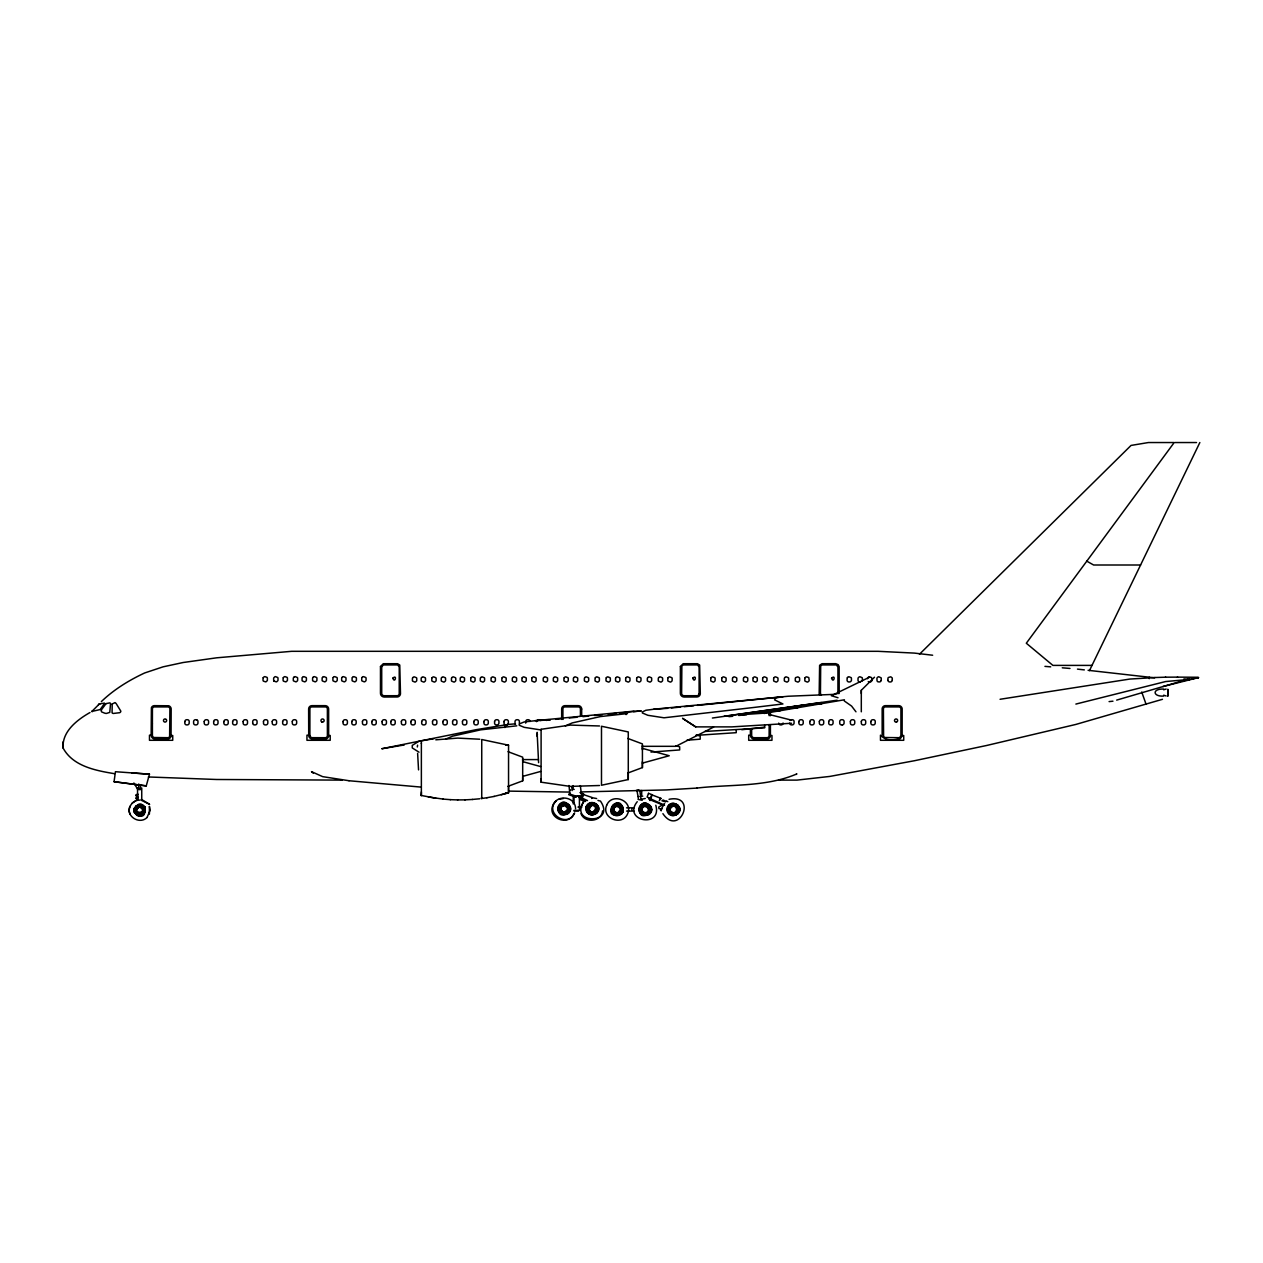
<?xml version="1.0" encoding="UTF-8"?>
<svg xmlns="http://www.w3.org/2000/svg" width="1263" height="1263" viewBox="0 0 1263 1263"><rect width="100%" height="100%" fill="white"/><g stroke="black" fill="none" stroke-linecap="round" stroke-linejoin="round"><path stroke-width="1.5" d="M114.459 773.682C95.799 770.588 73.049 766.341 63.15 748.138C61.698 731.719 77.185 719.752 90.005 712.521M167.726 738.95L154.923 738.95A3.552 3.347 23.7 0 1 152.255 737.845L151.939 737.466A3.71 3.631 57.4 0 1 151.15 735.177L151.402 707.675A3.094 2.873 -35.3 0 1 154.433 705.654L168.642 705.764A3.757 3.505 -29.9 0 1 170.458 706.996L170.71 707.359A3.442 3.379 -57.7 0 1 171.168 709.048L171.058 736.392M252.695 723.115L252.695 721.647A1.958 1.942 23.6 0 1 252.963 720.684L253.089 720.478A1.942 1.926 23.8 0 1 254.637 719.721L255.505 719.736A1.768 1.768 23.6 0 1 257.052 721.489L257.052 722.989A1.926 1.91 23.6 0 1 255.158 724.899L254.479 724.899A1.768 1.752 23.6 0 1 252.695 723.115M312.387 739.013A3.884 3.663 -0.1 0 1 308.709 735.192L308.63 708.938A3.284 3.268 0.3 0 1 311.914 705.654L325.254 705.654A3.41 3.394 0.3 0 1 328.648 709.048L328.648 735.508A3.552 3.347 -0.1 0 1 325.207 739.013M481.74 798.5L481.74 739.518L508.547 745.202L508.547 792.817L494.054 796.416M519.377 722.989L519.377 721.489A1.784 1.768 -0.3 0 0 517.593 719.721L516.946 719.721A1.942 1.926 -0.3 0 0 515.02 721.647L515.02 723.115A1.784 1.768 -0.3 0 0 515.541 724.378M522.677 760.626L522.677 758.747M525.692 723.115L525.692 721.647A1.942 1.926 -0.3 0 1 527.618 719.721L528.266 719.721A1.784 1.768 -0.3 0 1 530.05 721.489M561.672 719.421L561.672 708.938A3.284 3.268 0.3 0 1 564.94 705.654L578.28 705.654A3.41 3.394 0.3 0 1 581.675 709.048M562.903 719.421L562.919 708.669A2.037 2.021 0.3 0 1 564.672 706.917L578.565 706.917A2.163 2.147 0.3 0 1 580.412 708.78L580.443 715.711M642.409 749.827L642.409 745.486M650.982 752.085L679.683 749.938L679.683 746.812L675.863 745.849M686.867 740.244L700.207 739.155L700.207 736.029L696.402 735.066M695.881 735.382L736.234 732.682L736.234 730.251M750.396 728.688L750.396 735.177L748.706 735.177L748.706 740.292L771.961 740.292L771.961 735.508L770.414 735.508A3.552 3.347 -0.1 0 1 766.973 739.013M751.643 728.688L751.659 735.508A2.605 2.447 -0.1 0 0 753.822 737.703L767.257 737.687A2.273 2.147 -0.1 0 0 769.12 735.792L769.167 724.978M764.636 725.42L764.636 727.851L704.849 731.466M770.414 735.508L770.414 724.978M861.303 711.811L861.303 690.261L874.501 677.205M861.303 693.498L861.303 690.261M882.158 735.177L882.158 708.938A3.331 3.284 43 0 1 882.411 707.675L882.6 707.296A3.347 3.3 42.6 0 1 885.442 705.654L898.767 705.654A3.363 3.331 43 0 1 901.908 707.754A3.426 3.363 -46.6 0 1 902.177 709.048L902.145 735.95L900.44 738.476A2.81 2.273 -15.3 0 1 898.719 738.95C889.263 740.86 884.921 739.708 880.469 735.177L880.469 740.292L903.724 740.292L903.724 735.508L902.161 735.508M63.15 748.17L63.15 741.807M421.132 795.453L421.116 794.553L421.132 795.453L421.132 794.553L421.132 795.453L435.798 798.184M421.353 743.449L421.368 742.549L421.368 795.453L421.368 791.917M487.06 797.742L481.503 798.5L481.756 797.49M508.026 786.312L522.677 780.85L522.693 769.009L522.677 757.169L508.026 751.69M599.515 785.507L570.166 786.391L541.101 782.192L541.101 729.288L570.166 725.088L599.515 725.972M628.279 779.555L628.279 731.94L601.488 726.257L601.488 785.239L628.279 779.555L628.279 772.577M627.758 773.051L642.409 767.588L642.425 755.748L642.409 743.907L627.758 738.429M1163.649 696.071C1152.882 696.876 1151.73 688.635 1163.649 689.045M699.102 693.813L699.118 667.117L697.776 665.08A1.61 1.074 0 0 0 696.923 664.922L683.362 664.938L681.862 665.933L681.625 693.529A2.605 2.447 0.1 0 0 683.788 695.724L697.208 695.708A2.273 2.147 0.1 0 0 699.071 693.813M837.922 693.813L837.937 667.117L836.611 665.08A1.595 1.042 -0.1 0 0 835.743 664.922L822.181 664.938L820.682 665.933L820.445 693.529M881.258 680.283L881.274 678.547A2.526 2.052 7.7 0 0 881.148 677.868L878.843 676.763A1.689 1.374 7.7 0 0 878.117 676.921L877.169 677.742A2.779 2.273 0.3 0 0 876.917 678.705L877.059 680.852A1.831 1.705 2.1 0 0 878.006 681.815L879.38 681.941A2.037 1.895 14.8 0 0 881.227 680.283M892.262 680.173L892.262 680.173A2.037 1.895 14.8 0 1 890.368 681.973L889.689 681.941A1.768 1.642 14.8 0 1 887.952 680.394M149.476 774.172L146.255 785.902L114.065 781.702L115.438 771.709L149.476 774.172L131.983 772.956M594.794 805.557L594.968 804.515L591.352 803.047M136.309 811.556L135.299 811.983C138.014 818.566 148.213 812.062 143.019 806.978C137.935 801.958 131.068 811.714 137.841 814.477L138.251 813.451L136.357 811.556L135.252 811.983L134.92 810.215L136.072 810.215C144.898 796.906 144.819 823.634 136.025 810.215M595.773 805.936L596.041 804.484M598.141 811.051C601.693 802.163 585.985 799.163 585.89 808.699C585.89 818.298 601.946 815.282 598.252 806.347M623.022 811.809L623.022 807.152M679.257 811.809C682.809 802.921 667.101 799.921 667.006 809.457C667.006 819.04 683.062 816.04 679.352 807.104M134.273 808.099L134.178 812.441C151.97 827.518 144.361 789.691 133.72 810.215C141.188 828.702 154.086 798.153 135.567 806.252M871.849 680.536L871.912 678.547M560.03 809.457L561.025 807.152M670.053 809.457L671.048 807.152L673.4 806.204M149.397 814.098L149.397 806.331L150.171 810.215L147.076 817.429M580.427 808.052L583.443 801.689M136.072 810.215L137.099 807.767L136.309 806.978L135.252 808.462L136.357 808.873L135.299 808.462M566.976 806.047C562.793 801.91 557.094 809.899 562.682 812.204C568.903 814.524 569.866 803.994 563.377 804.499L563.377 805.699C554.883 806.504 563.061 818.25 567.024 810.909L568.129 811.351L568.539 809.457M587.895 808.004C602.451 795.595 592.994 824.865 588.684 807.246L587.548 806.804C590.153 827.833 607.661 796.416 587.895 805.952L588.747 806.804L589.995 805.999L589.537 804.894M613.281 809.457C622.864 795.059 622.706 823.95 613.281 809.457L612.018 809.457C624.648 790.496 624.49 828.512 612.018 809.457M641.383 809.457C650.966 795.059 650.824 823.95 641.383 809.457L640.136 809.457C640.215 817.145 653.003 814.746 650.035 807.546C647.698 801.705 637.957 805.447 640.53 811.351L641.683 810.909M669.501 809.457C679.084 795.059 678.941 823.95 669.501 809.457L668.253 809.457C668.316 817.145 681.12 814.746 678.152 807.546C675.816 801.705 666.075 805.447 668.648 811.351L669.8 810.909M564.877 805.999L566.187 806.804L567.829 805.194C562.335 799.747 554.82 810.341 562.224 813.309C570.15 816.324 571.807 802.81 563.377 803.347M588.747 812.156L595.141 813.009L596.641 809.457M129.978 806.331C125.463 816.356 139.735 825.039 147.124 817.429M602.593 810.846C601.693 821.755 584.911 823.697 580.98 813.656M582.717 795.106L582.29 796.7M537.122 732.319L538.591 762.663M114.065 781.702L146.271 785.87M650.998 796.858L651.597 794.743L660.849 798.311L659.254 800.631M582.938 794.427L592.3 797.569L591.652 798.5M582.432 796.006L581.485 798.532L578.991 797.585M141.077 807.025L141.488 806.015M562.682 812.204L562.224 813.309L560.583 812.204L561.435 811.399L559.777 813.009L561.435 814.051L561.877 812.946M589.537 814.051L589.995 812.946M590.342 813.309L590.8 812.204M615.681 812.946L615.223 814.051L613.581 812.946L614.418 812.156L613.581 813.009M643.783 812.946L643.341 814.051L641.683 812.946L642.535 812.156L641.683 813.009M671.9 812.946L671.458 814.051L669.8 812.946L670.653 812.156L669.8 813.009M417.579 745.138L417.327 746.986M137.841 814.477L138.298 813.451M565.682 805.241L566.187 804.152M593.799 805.241L594.289 804.152M618.681 805.999L619.17 804.894M646.782 805.999L647.288 804.894M674.9 805.999L675.405 804.894M1089.448 670.653L1199.85 442.539M106.029 703.633L101.798 709.332A1.61 0.837 -48.2 0 0 101.387 710.501M567.024 813.009L566.187 812.156L566.976 810.909L568.129 811.351L567.024 813.009L565.382 814.051L564.877 812.946M566.976 811.399L567.782 810.151L568.934 810.593L567.829 812.251L566.976 811.399L567.829 812.204M594.289 812.156L595.094 810.909L596.247 811.351L595.141 812.946L594.289 812.156L595.141 810.909L596.247 811.351M595.094 811.399L595.899 810.151L597.052 810.593L595.947 812.204L595.094 811.399L595.947 812.251M648.093 812.156L648.898 810.909L650.035 811.351L648.945 812.946L648.093 812.156L648.945 813.009M660.202 799.258L660.849 798.311L659.981 799.558M573.891 813.656C568.713 826.665 547.163 818.392 552.878 805.241C557.188 794.143 575.454 796.353 575.581 808.699M574.681 812.898C568.161 828.56 543.8 813.214 556.13 800.947M619.975 812.156L620.828 810.909L621.933 811.351L620.828 812.946L619.975 812.156L620.828 813.009M676.21 812.156L677.047 810.909L678.152 811.351L677.047 812.946L676.21 812.156L677.047 813.009M568.129 811.351L567.024 812.946L566.187 812.156M139.688 800.095C132.662 799.921 127.089 807.546 129.978 814.098M584.232 800.947C567.766 824.786 616.849 824.739 600.351 800.947M637.231 801.689C621.885 821.076 662.459 828.749 655.797 805.241M621.633 813.798L623.133 811.856C621.191 787.054 597.573 821.85 621.728 813.846C608.545 822.75 608.561 796.195 621.633 805.147M588.384 808.194L590.247 806.457M594.636 810.704L591.494 812.709M563.377 804.499L559.777 805.952L558.625 807.546L559.777 808.004M586.742 807.546L588.684 805.194L589.537 806.047M106.045 703.617L109.786 702.875A3.252 1.847 -41.8 0 1 110.149 703.096L110.26 703.191A3.426 1.942 -41.2 0 1 110.528 703.68L109.77 712.395L106.455 713.421A8.525 6.268 -45.2 0 1 104.245 712.979L101.908 712.032A2.052 1.374 -52.5 0 1 101.498 711.685A2.494 1.295 -48.2 0 1 101.34 711.258L101.34 710.532M138.693 788.159L137.699 789.312L133.878 782.997M98.451 704.659L99.445 703.87L91.852 711.448L99.888 709.617A2.084 1.074 -48.2 0 0 100.677 708.827L104.608 703.396A3.457 1.231 -39.3 0 0 104.419 703.112L99.445 703.87L100.33 703.696M92.31 710.816L92.183 711.701M101.356 701.596C113.875 689.535 128.984 680.283 144.677 672.958L163.101 666.832L183.088 662.522L216.62 657.818L291.674 651.313L878.101 651.313L914.412 653.097L932.647 655.229M588.684 812.251L589.537 811.399M595.094 806.047L595.947 805.194M619.975 806.804L620.828 805.952M648.093 806.804L648.945 805.952M676.21 806.804L677.047 805.952M919.448 654.266L1131.048 445.429L1148.414 442.539L1174.195 442.539L1026.314 643.23L1052.9 665.396L1092.006 665.396M560.63 812.156L559.777 812.946L561.435 814.051M796.29 774.44L796.874 773.903C765.741 787.323 730.061 784.165 696.876 788.08M664.622 803.678L658.733 807.073L658.954 808.667L662.128 808.92M138.488 807.452C130.973 815.709 149.823 812.141 139.688 807.215M589.947 811.004C593.484 814.603 598.488 807.61 593.594 805.699M132.236 803.063L135.662 800.837M596.752 813.056C583.664 822.024 583.695 795.39 596.752 804.405M677.852 813.798C664.764 822.781 664.812 796.132 677.852 805.147M1197.608 678.057L1198.65 677.568L1162.907 686.535M142.151 808.32L145.087 806.647M541.101 778.655L541.101 782.192M515.43 723.825L508.105 724.441L504.868 726.257L504.868 727.567M713.595 727.109L675.847 746.322L642.409 746.322M869.465 677.205L831.354 695.708L838.032 697.76M445.602 739.139L452.549 736.171L480.65 729.84L516.788 725.83M565.335 725.878L572.281 722.91L600.383 716.579L627.048 713.611M567.829 807.246L568.934 806.804L567.782 807.246L568.082 808.699L569.329 808.699M595.947 807.246L597.052 806.804L595.899 807.246L596.199 808.699L597.446 808.699M620.828 808.004L621.933 807.546L620.78 808.004L621.08 809.457L622.327 809.457M648.945 808.004L650.035 807.546L648.898 808.004L649.198 809.457L650.445 809.457M677.047 808.004L678.152 807.546L677 808.004L677.3 809.457L678.547 809.457M143.019 808.873L144.077 808.462M560.583 810.151L559.43 810.593L559.035 808.699L560.283 808.699M558.625 811.351L559.777 810.909M588.684 810.151L587.548 810.593L587.137 808.699L588.384 808.699M613.581 810.909L612.429 811.351L612.081 809.457M137.541 799.274L136.167 798.011L137.541 797.711L137.541 796.069L136.167 795.769L137.541 794.238L137.541 788.001M1162.465 699.307L1075.76 724.457L986.766 745.454L914.412 760.736L829.886 776.413L797.016 780.108L778.529 780.108M1163.649 689.787L1166.159 689.045M1116.666 700.112L1181.6 681.12L1198.413 677.568M501.222 794.774L508.31 792.817M522.708 776.366L540.548 771.456M642.441 763.105L669.216 755.748L642.441 748.375M1075.871 704.075L1165.638 681.546L1189.951 679.368L1187.552 679.21M569.076 793.764L570.323 793.464M136.167 794.727L138.172 794.238L136.404 794.727L136.404 795.769L138.172 796.069L136.167 795.769M633.489 711.685L641.272 710.911L628.485 711.937L626.069 714.605M1196.74 678.263L1197.845 678.057M564.182 805.447C560.677 805.336 559.62 810.53 562.935 811.746L561.83 811.004M562.13 806.457L563.377 806.204M592.3 805.447L589.19 807.452L589.19 809.946M561.072 804.105L563.377 803.647L567.624 805.352M137.462 812.346L140.84 812.993M540.706 729.919L524.192 727.33L519.219 725.246L519.204 723.983L524.145 721.962L535.212 720.699L633.947 711.148M836.122 694.287L788.175 696.245L653.729 709.238L645.882 710.264L642.362 711.953L642.362 712.979L647.887 715.3L664.022 717.794L752.716 707.596L782.934 703.965L774.566 699.844L775.908 697.792L782.934 696.813L697.508 705.37M486.823 797.742L494.291 796.416M559.035 799.29L563.377 798.5M640.941 799.29L645.282 798.5M669.043 799.29C698.139 793.543 679.194 837.701 662.901 813.656M763.957 713.469L844.426 699.781M508.105 724.441L476.183 729.682L381.789 748.754L404.271 744.965M1000.075 699.276L1129.911 679.052L1155.045 677.536M563.377 812.709L567.324 809.946L567.324 807.452L565.477 805.699M592.3 811.951L593.594 811.746M617.181 812.709C626.685 810.436 612.823 801.184 614.071 810.704M645.282 812.709C654.802 810.436 640.941 801.184 642.188 810.704M673.4 812.709C676.889 812.946 678.073 807.594 674.695 806.457M136.167 798.011L138.172 797.711L136.404 798.011L138.172 799.274L136.23 798.974M636.268 790.37L638.336 790.07M724.078 716.295L837.069 700.207M712.395 718.031L821.487 702.575M435.798 739.818L457.774 738.097L479.782 739.234M434.062 738.697L419.016 741.223L412.259 745.375L412.259 747.933L419.016 752.18M738.697 715.458L746.544 714.763M1109.088 701.596L1112.956 701.186M693.624 705.764L684.23 706.696M555.594 719.342L563.377 718.568M569.218 718L577.017 717.242M582.859 716.658L588.7 716.089M594.541 715.505L602.325 714.747M608.166 714.179L615.965 713.406M619.849 713.027L627.648 712.253M667.701 708.322L653.729 709.238M671.363 707.959L680.552 707.059M730.488 716.263L732.429 716.089M472.236 799.463L479.782 798.769M728.893 716.642L732.714 716.295M791.569 723.273L731.782 726.888L695.724 726.888L682.636 718.394L695.724 726.888M741.776 729.73L764.636 727.156M757.247 712.332L780.124 710.722L778.087 710.816M796.29 707.785L797.79 707.722L776.871 709.285M696.923 788.08L666.359 789.928L581.248 791.917M535.212 720.699L549.752 719.91M464.895 799.858L472.473 799.463M766.767 712.995L742.502 714.621L803.394 705.18L822.071 703.586L818.077 702.781M1154.824 677.536L1165.67 677.189M569.487 792.075L508.815 791.112M457.538 799.921L465.131 799.858M1165.449 677.189L1177.621 677.126M1177.4 677.126L1197.924 677.268M1175.016 442.539L1196.535 442.539M1140.584 565.003L1093.616 565.003L1086.78 561.167M860.482 681.941L859.803 681.941A1.737 1.626 3 0 1 858.398 681.246L858.256 681.057A2.542 2.084 0.3 0 1 858.019 680.173L858.019 678.705A2.779 2.273 0.3 0 1 858.272 677.742L859.219 676.921A1.642 1.342 0.3 0 1 859.945 676.763L862.14 677.663A2.542 2.084 0.3 0 1 862.376 678.547L862.376 680.047A2.731 2.242 0.3 0 1 862.124 680.994M842.168 724.899L841.49 724.899A1.8 1.784 -24.2 0 1 839.721 723.115L839.721 721.647A1.926 1.91 -24.2 0 1 841.647 719.705L842.295 719.721A1.8 1.784 -24.2 0 1 844.079 721.489L844.079 722.989A1.91 1.895 -24.2 0 1 842.153 724.899M151.15 735.177L149.476 735.177L149.476 740.292L172.731 740.292L172.731 735.508L171.168 735.508M308.63 735.177L306.956 735.177L306.956 740.292L330.211 740.292L330.211 735.508L328.648 735.508M312.387 738.95L325.207 738.95M754.153 738.95L766.957 738.95M505.689 745.202L508.547 745.202M522.677 759.584L538.417 759.584M342.178 780.108L216.62 779.492L148.355 776.966M574.207 789.391L573.134 789.391L573.134 785.618M569.534 790.006L570.608 790.006M505.453 792.817L508.547 792.817L508.531 785.839M569.534 793.985L576.749 796.385L581.596 795.674L580.317 785.618M568.729 794.727L575.944 797.142M574.854 796.148L574.034 796.148L574.034 803.236M576.749 796.148L578.643 796.148M642.756 796.164L641.683 796.164L641.683 790.449M638.068 796.59L639.141 796.59M575.944 796.906L573.244 796.906L573.244 803.994M638.068 799.432L642.22 800.284M577.949 807.073L581.896 807.073M585.827 807.073L589.758 807.073M626.543 807.831L634.042 807.831M143.24 810.215L144.44 810.215L143.019 813.451L139.64 814.84L139.688 813.735M574.034 810.325L579.417 810.325L579.417 796.148M574.018 811.083L578.612 811.083M619.044 811.083L622.801 811.083M626.543 811.083L634.042 811.083M450.196 799.653L457.774 799.921M420.247 787.023L348.983 780.739M1183.92 678.926L1187.757 679.21M442.871 799.084L450.433 799.653M1044.943 666.375L1050.721 666.848M1062.278 667.811L1069.982 668.443M349.03 780.739L322.681 776.65L311.519 771.646L313.256 773.209M1088.09 670.306L1154.382 677.789M1077.465 669.122L1084.333 669.895M443.108 799.084L428.315 796.985M592.3 797.742L596.641 798.548M196.633 719.784L195.528 719.721A1.926 1.91 -46.7 0 0 194.786 719.863L194.565 719.973A1.973 1.942 44.3 0 0 193.602 721.647L193.602 723.115A1.768 1.752 44.3 0 0 195.37 724.899L196.049 724.899A1.942 1.91 44.3 0 0 197.959 722.989L197.959 721.489A1.752 1.737 44.3 0 0 196.649 719.784M138.488 812.993L139.64 813.23M768.725 714.384L791.569 720.147M522.708 761.636L540.548 766.546M1163.649 695.203L1166.159 695.96M661.923 800.758L665.475 801.879M593.121 805.131L596.294 806.236M579.97 792.58L583.711 794.001L582.29 797.774L578.549 796.353M666.469 801.105L667.795 801.626M597.936 800.363L599.262 800.868M668.648 807.546L669.8 808.004M640.53 807.546L641.683 808.004M612.429 807.546L613.581 808.004M559.43 806.804L560.583 807.246M567.782 810.151L568.934 810.593M677.047 810.909L678.152 811.351M648.945 810.909L650.035 811.351M620.828 810.909L621.933 811.351M585.921 800.821L580.491 798.595L580.664 797.427L587.5 800.568M585.116 801.563L579.685 799.337L579.859 798.184L584.99 800.537M595.947 810.151L597.052 810.593M662.854 799.953L666.296 801.405M664.575 805.226L649.198 798.184L649.024 799.337L663.501 805.273L660.549 810.293L661.275 810.814M565.824 803.742L567.94 805.099M589.142 811.746L590.247 812.504M844.284 700.949L851.578 706.064L855.967 711.811M669.8 805.952L670.653 806.804M641.683 805.952L642.535 806.804M613.581 805.952L614.418 806.804M560.583 805.194L561.435 806.047M559.777 805.952L560.63 806.804M274.008 681.12L276.108 681.815A1.61 1.342 -4.8 0 0 276.834 681.673L277.86 680.646A2.637 2.194 -4.8 0 0 278.002 679.92L278.002 678.42A2.494 2.084 -4.8 0 0 277.765 677.536L275.571 676.652A1.626 1.358 -4.8 0 0 274.845 676.794L273.787 677.836A2.668 2.226 -4.8 0 0 273.645 678.578L273.645 680.047A2.463 2.052 -4.8 0 0 274.008 681.136M871.675 677.663L869.481 676.763A1.642 1.342 0.3 0 0 868.755 676.921L867.807 677.742A2.779 2.273 0.3 0 0 867.555 678.705M537.454 734.577L536.996 733.25L537.17 736.376M674.9 812.946L675.405 814.051M646.782 812.946L647.288 814.051M618.681 812.946L619.17 814.051M593.799 812.204L594.289 813.309M592.994 812.946L593.499 814.051M565.682 812.204L566.187 813.309M671.458 804.894L671.9 805.999M643.341 804.894L643.783 805.999M615.223 804.894L615.681 805.999M590.342 804.152L590.8 805.241M562.224 804.152L562.682 805.241M561.435 804.894L561.877 805.999M1141.736 692.013L1146.094 704.312M638.415 798.737L636.994 790.701L639.741 790.275L640.909 798.358M590.2 806.331L590.405 807.91M568.934 785.491L569.866 793.022M571.792 786.802L572.171 790.575M887.936 680.394L887.921 678.705A2.81 2.289 7.9 0 1 888.315 677.521L890.731 676.779L892.136 677.868A2.51 2.052 7.9 0 1 892.278 678.547L892.278 680.047M309.893 735.508L309.893 708.669A2.037 2.021 0.3 0 1 311.645 706.917L325.522 706.917A2.163 2.147 0.3 0 1 327.385 708.78L327.385 735.792A2.273 2.147 -0.1 0 1 325.491 737.703L312.072 737.671A2.605 2.447 -0.1 0 1 309.924 735.508M417.627 753.348L418.542 769.877M642.409 767.588L642.409 761.668M541.101 729.288L541.101 730.188M522.677 780.85L522.677 777.376M481.503 797.49L481.503 798.5M1149.251 677.189L1149.251 678.689M839.185 693.529L839.153 666.627L838.19 664.67L835.774 663.675L822.024 663.707L819.608 665.317L819.182 693.213A4.152 3.9 -2.3 0 0 819.687 695.092M770.414 712.379L770.414 715.711M769.167 712.411L769.167 715.711M673.4 804.499L673.4 805.699M673.4 813.246L673.4 814.446M650.05 798.184L650.05 800.631M645.282 804.499L645.282 805.699M645.282 813.246L645.282 814.446M631.895 808.636L631.895 810.262M617.181 804.499L617.181 805.699M617.181 813.246L617.181 814.446M592.3 803.742L592.3 804.941M592.3 812.504L592.3 813.704M591.494 804.499L591.494 805.699M591.494 813.246L591.494 814.446M581.675 709.048L581.675 715.711M564.182 803.742L564.182 804.941M564.182 812.504L564.182 813.704M141.74 788.001L141.74 800.016M140.509 785.854L140.509 789.596L138.741 789.596L138.741 783.991M139.688 805.636L139.688 806.757M754.153 739.013A3.884 3.663 -0.1 0 1 750.475 735.192M171.01 736.376A3.678 3.473 22 0 1 167.726 738.981M166.463 719.736A1.595 1.563 -57.4 0 1 163.969 721.662A1.595 1.563 -57.7 0 1 163.937 719.405A1.595 1.563 -57.7 0 1 166.195 719.421M546.579 720.478A1.942 1.926 -0.3 0 1 548.11 719.721L548.758 719.721A1.784 1.768 -0.3 0 1 550.005 720.242M536.633 721.647A1.942 1.926 -0.3 0 1 538.575 719.721L539.222 719.721A1.784 1.768 -0.3 0 1 540.753 720.605M821.408 695.203A2.621 2.463 -2.3 0 1 820.476 693.529M871.754 680.757A1.926 1.816 3 0 1 870.018 681.957L869.339 681.941A1.768 1.658 3 0 1 868.249 681.578M783.076 722.989A1.91 1.895 -0.3 0 1 781.166 724.899L780.487 724.899A1.784 1.768 -0.3 0 1 778.718 723.115M789.722 723.115A1.784 1.768 -0.3 0 0 791.491 724.899L792.169 724.899A1.91 1.895 -0.3 0 0 794.064 722.989L794.08 721.489A1.784 1.768 -0.3 0 0 792.296 719.721L791.648 719.721A1.942 1.926 -0.3 0 0 790.117 720.478M152.397 723.81L152.413 735.508A2.479 2.431 57.4 0 0 153.96 737.513L168.011 737.687A2.337 2.21 22 0 0 169.621 736.597L169.905 708.78A2.21 2.163 -57.7 0 0 169.084 707.343L168.847 707.185A2.273 2.116 -29.9 0 0 168.058 706.917L154.165 706.917A1.942 1.8 -35.3 0 0 152.428 708.669L152.397 723.81M184.824 721.647L184.824 723.115A1.768 1.752 44.3 0 0 186.608 724.899L187.287 724.899A1.942 1.91 44.3 0 0 189.182 722.989L189.197 721.489A1.768 1.752 44.3 0 0 188.676 720.242A1.816 1.784 -46.7 0 0 187.413 719.721L186.766 719.721A1.926 1.895 -46.7 0 0 185.393 720.289L185.235 720.478A1.958 1.942 44.3 0 0 184.824 721.647M204.227 721.647L204.227 723.115A1.768 1.752 44.3 0 0 204.922 724.52L205.111 724.662A1.768 1.752 43.1 0 0 205.995 724.899L206.674 724.899A1.942 1.91 43.1 0 0 208.584 722.989L208.584 721.489A1.768 1.752 44.3 0 0 206.8 719.721L206.153 719.721A1.973 1.942 44.3 0 0 204.227 721.647M213.668 721.647L213.668 723.115A1.768 1.752 43.1 0 0 215.436 724.899L216.841 724.741A1.926 1.91 23.8 0 0 218.025 722.989L218.025 721.489A1.784 1.768 23.8 0 0 216.699 719.768L215.594 719.721A1.973 1.942 43.1 0 0 213.668 721.647M223.867 721.647L223.867 723.115A1.768 1.752 23.8 0 0 225.651 724.899L226.314 724.899A1.926 1.91 23.8 0 0 228.224 722.989L228.224 721.489A1.768 1.768 23.8 0 0 226.456 719.721L225.793 719.721A1.958 1.942 23.8 0 0 223.867 721.647M232.629 721.647L232.629 723.115A1.768 1.752 23.8 0 0 234.413 724.899L235.092 724.899A1.926 1.91 23.8 0 0 236.986 722.989L237.002 721.489A1.768 1.768 23.8 0 0 235.218 719.721L234.571 719.721A1.958 1.942 23.8 0 0 232.645 721.647M243.159 721.647L243.159 723.115A1.784 1.768 23.8 0 0 243.522 724.204A1.752 1.737 23.6 0 0 244.943 724.899L245.622 724.899A1.926 1.91 23.6 0 0 247.516 722.989L247.516 721.489A1.768 1.768 23.8 0 0 245.748 719.721L245.101 719.721A1.958 1.942 23.8 0 0 243.159 721.647M263.478 721.647L263.525 723.573A1.768 1.768 11.5 0 0 265.246 724.899L265.925 724.899A1.91 1.91 11.5 0 0 267.819 722.989L267.835 721.489A1.784 1.768 11.5 0 0 266.051 719.721L265.404 719.721A1.942 1.926 11.5 0 0 263.541 721.157L263.478 721.647M272.24 721.647L272.24 723.115A1.784 1.768 11.5 0 0 274.024 724.899L274.687 724.899A1.91 1.91 11.5 0 0 276.597 722.989L276.597 721.489A1.784 1.768 11.5 0 0 274.813 719.721L274.166 719.721A1.942 1.926 11.5 0 0 272.24 721.647M282.644 721.647L282.644 723.115A1.784 1.768 11.6 0 0 284.412 724.899L285.091 724.899A1.91 1.91 11.6 0 0 287.001 722.989L287.001 721.489A1.784 1.768 11.6 0 0 285.217 719.721L284.57 719.721A1.942 1.926 11.5 0 0 282.707 721.157L282.644 721.647M292.306 721.647L292.306 723.115A1.784 1.768 -0.3 0 0 294.074 724.899L294.753 724.899A1.91 1.895 -0.3 0 0 296.663 722.989L296.663 721.489A1.784 1.768 -0.3 0 0 294.879 719.721L294.232 719.721A1.942 1.926 -0.3 0 0 292.306 721.647M343.047 721.647L343.047 723.115A1.784 1.768 -0.3 0 0 344.831 724.899L345.509 724.899A1.91 1.895 -0.3 0 0 347.404 722.989L347.404 721.489A1.784 1.768 -0.3 0 0 345.636 719.721L344.988 719.721A1.942 1.926 -0.3 0 0 343.062 721.647M351.824 721.647L351.824 723.115A1.784 1.768 -0.3 0 0 353.593 724.899L354.272 724.899A1.91 1.895 -0.3 0 0 356.182 722.989L356.182 721.489A1.784 1.768 -0.3 0 0 354.398 719.721L353.751 719.721A1.942 1.926 -0.3 0 0 351.824 721.647M362.449 721.647L362.449 723.115A1.784 1.768 -0.3 0 0 364.218 724.899L364.896 724.899A1.91 1.895 -0.3 0 0 366.807 722.989L366.807 721.489A1.784 1.768 -0.3 0 0 365.023 719.721L364.376 719.721A1.942 1.926 -0.3 0 0 362.449 721.647M371.875 721.647L371.875 723.115A1.784 1.768 -0.3 0 0 373.659 724.899L374.337 724.899A1.91 1.895 -0.3 0 0 376.232 722.989L376.248 721.489A1.784 1.768 -0.3 0 0 374.464 719.721L373.816 719.721A1.942 1.926 -0.3 0 0 371.89 721.647M382.089 721.647L382.089 723.115A1.784 1.768 -0.3 0 0 383.857 724.899L384.536 724.899A1.91 1.895 -0.3 0 0 386.446 722.989L386.446 721.489A1.784 1.768 -0.3 0 0 384.662 719.721L384.015 719.721A1.942 1.926 -0.3 0 0 382.089 721.647M390.851 721.647L390.851 723.115A1.784 1.768 -0.3 0 0 392.635 724.899L393.314 724.899A1.91 1.895 -0.3 0 0 395.208 722.989L395.208 721.489A1.784 1.768 -0.3 0 0 393.44 719.721L392.793 719.721A1.942 1.926 -0.3 0 0 390.851 721.647M401.381 721.647L401.381 723.115A1.784 1.768 -0.3 0 0 403.15 724.899L403.828 724.899A1.91 1.895 -0.3 0 0 405.739 722.989L405.739 721.489A1.784 1.768 -0.3 0 0 403.955 719.721L403.307 719.721A1.942 1.926 -0.3 0 0 401.381 721.647M410.917 721.647L410.917 723.115A1.784 1.768 -0.3 0 0 412.685 724.899L413.364 724.899A1.91 1.895 -0.3 0 0 415.274 722.989L415.274 721.489A1.784 1.768 -0.3 0 0 413.49 719.721L412.843 719.721A1.942 1.926 -0.3 0 0 410.917 721.647M421.684 721.647L421.684 723.115A1.784 1.768 -0.3 0 0 423.468 724.899L424.147 724.899A1.91 1.895 -0.3 0 0 426.041 722.989L426.041 721.489A1.784 1.768 -0.3 0 0 424.273 719.721L423.626 719.721A1.942 1.926 -0.3 0 0 421.7 721.647M432.514 721.647L432.514 723.115A1.784 1.768 -0.3 0 0 434.283 724.899L434.961 724.899A1.91 1.895 -0.3 0 0 436.872 722.989L436.872 721.489A1.784 1.768 -0.3 0 0 435.088 719.721L434.44 719.721A1.942 1.926 -0.3 0 0 432.514 721.647M442.918 721.647L442.918 723.115A1.784 1.768 -0.3 0 0 444.687 724.899L445.365 724.899A1.91 1.895 -0.3 0 0 447.276 722.989L447.276 721.489A1.784 1.768 -0.3 0 0 445.492 719.721L444.844 719.721A1.942 1.926 -0.3 0 0 442.918 721.647M452.58 721.647L452.58 723.115A1.784 1.768 -0.3 0 0 454.348 724.899L455.027 724.899A1.91 1.895 -0.3 0 0 456.922 722.989L456.938 721.489A1.784 1.768 -0.3 0 0 455.154 719.721L454.506 719.721A1.942 1.926 -0.3 0 0 452.58 721.647M462.463 721.647L462.463 723.115A1.784 1.768 -0.3 0 0 464.231 724.899L464.91 724.899A1.91 1.895 -0.3 0 0 466.805 722.989L466.821 721.489A1.784 1.768 -0.3 0 0 465.037 719.721L464.389 719.721A1.942 1.926 -0.3 0 0 462.463 721.647M473.878 721.647L473.878 723.115A1.784 1.768 -0.3 0 0 475.646 724.899L476.325 724.899A1.91 1.895 -0.3 0 0 478.235 722.989L478.235 721.489A1.784 1.768 -0.3 0 0 476.451 719.721L475.804 719.721A1.942 1.926 -0.3 0 0 473.878 721.647M483.95 721.647L483.95 723.115A1.784 1.768 -0.3 0 0 485.734 724.899L486.413 724.899A1.91 1.895 -0.3 0 0 488.307 722.989L488.307 721.489A1.784 1.768 -0.3 0 0 486.539 719.721L485.892 719.721A1.942 1.926 -0.3 0 0 483.966 721.647M494.575 721.647L494.575 723.115A1.784 1.768 -0.3 0 0 496.359 724.899L497.038 724.899A1.91 1.895 -0.3 0 0 498.932 722.989L498.932 721.489A1.784 1.768 -0.3 0 0 497.164 719.721L496.517 719.721A1.942 1.926 -0.3 0 0 494.591 721.647M504.016 721.647L504.016 723.115A1.784 1.768 -0.3 0 0 505.8 724.899L506.479 724.899A1.91 1.895 -0.3 0 0 508.373 722.989L508.373 721.489A1.784 1.768 -0.3 0 0 506.605 719.721L505.942 719.721A1.942 1.926 -0.3 0 0 504.016 721.647M798.879 721.647L798.879 723.115A1.784 1.768 -3.5 0 0 800.647 724.899L801.326 724.899A1.91 1.895 -3.5 0 0 803.236 722.989L803.236 721.489A1.784 1.768 -3.5 0 0 801.452 719.721L800.805 719.721A1.942 1.926 -3.5 0 0 798.879 721.647M809.82 721.647L809.82 723.115A1.784 1.784 -3.5 0 0 810.72 724.662L810.925 724.757A1.768 1.752 -4.3 0 0 811.604 724.899L812.283 724.899A1.91 1.895 -4.3 0 0 814.177 722.989L814.193 721.489A1.784 1.768 -3.5 0 0 812.409 719.721L811.762 719.721A1.942 1.926 -3.5 0 0 809.836 721.647M819.355 721.647L819.355 723.115A1.784 1.768 -4.3 0 0 821.139 724.899L821.818 724.899A1.91 1.895 -4.3 0 0 823.713 722.989L823.729 721.489A1.784 1.768 -4.3 0 0 821.945 719.721L821.297 719.721A1.942 1.926 -4.3 0 0 819.371 721.647M828.717 721.647L828.717 723.115A1.784 1.784 -4.3 0 0 829.823 724.757L831.18 724.899A1.895 1.879 -24.2 0 0 833.075 722.989L833.091 721.489A1.8 1.784 -24.2 0 0 831.307 719.721L830.659 719.721A1.926 1.91 -24.2 0 0 829.917 719.863A1.942 1.926 -4.3 0 0 828.733 721.647M850.394 721.647L850.394 723.115A1.8 1.784 -24.1 0 0 852.178 724.899L852.857 724.899A1.895 1.879 -24.1 0 0 854.751 722.989L854.751 721.489A1.8 1.784 -24.1 0 0 852.967 719.721L852.32 719.721A1.926 1.91 -24.2 0 0 850.457 721.141L850.394 721.647M861.334 721.647L861.334 723.115A1.8 1.784 -24.1 0 0 863.118 724.899L863.797 724.899A1.895 1.879 -24.1 0 0 865.692 722.989L865.708 721.489A1.8 1.784 -24.1 0 0 863.924 719.721L863.276 719.721A1.926 1.91 -24.1 0 0 861.35 721.647M870.87 721.647L870.87 723.115A1.8 1.784 -24.1 0 0 872.654 724.899L873.333 724.899A1.895 1.879 -24.1 0 0 875.227 722.989L875.243 721.489A1.8 1.784 -24.1 0 0 873.459 719.721L872.812 719.721A1.926 1.91 -24.1 0 0 870.886 721.647M883.405 709.032L883.595 736.14A2.826 2.621 -21.9 0 0 884.953 737.513L899.019 737.687A1.8 1.452 -15.3 0 0 899.824 737.403L900.914 735.587L900.914 708.78A2.194 2.163 -46.6 0 0 900.645 707.975L900.487 707.738A2.131 2.116 43 0 0 899.051 706.917L885.174 706.917A2.084 2.052 43 0 0 883.421 708.669L883.405 709.032M1167.817 689.409L1167.817 696.071L1167.817 689.409M112.202 704.028L112.075 712.758A2.273 1.958 -54.6 0 0 113.275 713.453L119.527 712.727A1.61 1.437 -48.2 0 0 120.838 711.164L116.37 703.901A7.278 5.62 -39.8 0 0 114.996 702.575L112.202 704.028M380.479 666.532L380.463 693.213A3.884 3.663 0.1 0 0 384.22 697.034L397.04 696.971A3.347 3.158 0.1 0 0 399.471 695.96L399.771 695.613A3.789 3.584 0.1 0 0 400.482 693.529L399.771 665.001L397.513 663.707L383.305 663.707L380.479 666.532M381.71 666.69L381.726 693.529A2.605 2.447 0.1 0 0 383.889 695.724L397.324 695.708A2.179 2.052 0.1 0 0 398.776 694.855L398.934 694.618A2.431 2.289 0.1 0 0 399.219 693.813L399.234 667.117L397.892 665.08A1.61 1.074 0 0 0 397.024 664.922L383.463 664.938L381.71 666.69M680.378 666.532L680.362 693.213A3.884 3.663 0.1 0 0 684.104 697.034L696.923 696.971A3.552 3.347 0.1 0 0 700.302 693.529L699.655 665.001L697.397 663.707L683.188 663.707L680.378 666.532M392.84 678.152C394.782 684.199 397.545 673.874 392.84 678.152M692.74 678.152C694.682 684.199 697.444 673.874 692.74 678.152M831.559 678.152C833.501 684.199 836.264 673.874 831.559 678.152M570.481 808.699C570.592 818.329 554.536 815.251 558.278 806.347C561.182 798.974 573.37 803.726 570.134 811.099C551 827.044 559.241 786.912 570.481 808.699M651.597 809.457C651.708 819.071 635.636 816.009 639.394 807.104C642.283 799.732 654.471 804.468 651.234 811.856C632.1 827.786 640.341 787.654 651.597 809.457M606.666 805.241C600.951 818.392 622.517 826.665 627.679 813.656C633.426 800.568 611.86 792.264 606.666 805.241M149.523 804.278L141.046 800.111L141.345 799.337L149.523 804.278M648.519 793.322L647.098 797.111L650.824 798.532L652.245 794.743L648.519 793.322M263.272 677.615L263.162 677.836A2.637 2.194 -8.1 0 0 263.02 678.578L263.02 680.047A2.494 2.084 -8.1 0 0 263.383 681.12L265.483 681.815A1.61 1.342 -4.8 0 0 266.209 681.673L267.235 680.646A2.637 2.194 -4.8 0 0 267.377 679.92L267.377 678.42A2.463 2.052 -4.8 0 0 267.014 677.347L264.946 676.652A1.626 1.358 -4.8 0 0 264.22 676.794L263.272 677.615M283.338 677.615L283.228 677.836A2.668 2.226 -4.8 0 0 283.086 678.578L283.086 680.047A2.463 2.052 -4.8 0 0 283.449 681.136L285.533 681.815A1.61 1.342 -4.8 0 0 286.275 681.673L287.301 680.646A2.637 2.194 -4.8 0 0 287.443 679.92L287.443 678.42A2.463 2.052 -4.8 0 0 287.08 677.347L285.012 676.652A1.626 1.358 -4.8 0 0 284.27 676.794L283.338 677.615M293.679 677.394L293.553 677.615A2.668 2.226 0 0 0 293.284 678.578L293.284 680.047A2.447 2.052 0 0 0 293.521 680.931L295.747 681.815A1.642 1.374 0 0 0 296.473 681.673L297.389 680.868A2.637 2.194 0 0 0 297.642 679.92L297.642 678.42A2.447 2.052 0 0 0 297.405 677.536L295.226 676.652A1.658 1.389 0 0 0 294.484 676.794L293.679 677.394M302.457 677.394L302.315 677.615A2.668 2.226 0 0 0 302.062 678.578L302.062 680.047A2.447 2.052 0 0 0 302.299 680.931L304.509 681.815A1.642 1.374 0 0 0 305.236 681.673L306.167 680.868A2.637 2.194 0 0 0 306.42 679.92L306.42 678.42A2.447 2.052 0 0 0 306.183 677.536L303.988 676.652A1.658 1.389 0 0 0 303.246 676.794L302.457 677.394M312.987 677.394L312.845 677.615A2.668 2.226 0 0 0 312.577 678.578L312.577 680.047A2.447 2.052 0 0 0 312.814 680.931L315.04 681.815A1.642 1.374 0 0 0 315.766 681.673L316.681 680.868A2.637 2.194 0 0 0 316.934 679.92L316.934 678.42A2.447 2.052 0 0 0 316.697 677.536L314.519 676.652A1.658 1.389 0 0 0 313.777 676.794L312.987 677.394M322.523 677.394L322.381 677.615A2.668 2.226 0 0 0 322.112 678.578L322.112 680.047A2.447 2.052 0 0 0 322.349 680.931L324.575 681.815A1.642 1.374 0 0 0 325.301 681.673L326.217 680.868A2.637 2.194 0 0 0 326.47 679.92L326.47 678.42A2.447 2.052 0 0 0 326.233 677.536L324.054 676.652A1.658 1.389 0 0 0 323.312 676.794L322.523 677.394M333.29 677.394L333.148 677.615A2.668 2.226 0 0 0 332.895 678.578L332.895 680.047A2.447 2.052 0 0 0 333.132 680.931L335.342 681.815A1.642 1.374 0 0 0 336.069 681.673L337 680.868A2.637 2.194 0 0 0 337.253 679.92L337.253 678.42A2.447 2.052 0 0 0 337.016 677.536L334.821 676.652A1.658 1.389 0 0 0 334.079 676.794L333.29 677.394M342.052 677.394L341.91 677.615A2.668 2.226 0 0 0 341.657 678.578L341.657 680.047A2.447 2.052 0 0 0 341.894 680.931L344.12 681.815A1.642 1.374 0 0 0 344.846 681.673L345.762 680.868A2.637 2.194 0 0 0 346.015 679.92L346.015 678.42A2.447 2.052 0 0 0 345.778 677.536L343.583 676.652A1.658 1.389 0 0 0 342.857 676.794L342.052 677.394M352.456 677.394L352.314 677.615A2.668 2.226 0 0 0 352.061 678.578L352.061 680.047A2.447 2.052 0 0 0 352.298 680.931L354.524 681.815A1.642 1.374 0 0 0 355.25 681.673L356.166 680.868A2.637 2.194 0 0 0 356.419 679.92L356.419 678.42A2.447 2.052 0 0 0 356.182 677.536L353.987 676.652A1.658 1.389 0 0 0 353.261 676.794L352.456 677.394M362.118 677.394L361.976 677.615A2.668 2.226 0 0 0 361.723 678.578L361.723 680.047A2.447 2.052 0 0 0 361.96 680.931L364.17 681.815A1.642 1.374 0 0 0 364.912 681.673L365.828 680.868A2.637 2.194 0 0 0 366.081 679.92L366.081 678.42A2.447 2.052 0 0 0 365.844 677.536L363.649 676.652A1.658 1.389 0 0 0 362.907 676.794L362.118 677.394M412.796 677.631L412.654 677.836A2.668 2.226 0 0 0 412.401 678.799L412.401 680.268A2.447 2.052 0 0 0 412.638 681.152L414.848 682.052A1.642 1.374 0 0 0 415.574 681.894L416.506 681.089A2.637 2.194 0 0 0 416.758 680.141L416.758 678.641A2.447 2.052 0 0 0 416.522 677.757L414.327 676.873A1.658 1.389 0 0 0 413.585 677.015L412.796 677.631M421.558 677.631L421.416 677.836A2.668 2.226 0 0 0 421.163 678.799L421.163 680.268A2.447 2.052 0 0 0 421.4 681.152L423.626 682.052A1.642 1.374 0 0 0 424.352 681.894L425.268 681.089A2.637 2.194 0 0 0 425.52 680.141L425.52 678.641A2.447 2.052 0 0 0 425.284 677.757L423.089 676.873A1.658 1.389 0 0 0 422.363 677.015L421.558 677.631M432.183 677.631L432.041 677.836A2.668 2.226 0 0 0 431.788 678.799L431.788 680.268A2.447 2.052 0 0 0 432.025 681.152L434.251 682.052A1.642 1.374 0 0 0 434.977 681.894L435.893 681.089A2.637 2.194 0 0 0 436.145 680.141L436.145 678.641A2.447 2.052 0 0 0 435.909 677.757L433.714 676.873A1.658 1.389 0 0 0 432.988 677.015L432.183 677.631M441.624 677.631L441.482 677.836A2.668 2.226 0 0 0 441.229 678.799L441.229 680.268A2.447 2.052 0 0 0 441.466 681.152L443.676 682.052A1.642 1.374 0 0 0 444.418 681.894L445.334 681.089A2.637 2.194 0 0 0 445.586 680.141L445.586 678.641A2.447 2.052 0 0 0 445.35 677.757L443.155 676.873A1.658 1.389 0 0 0 442.413 677.015L441.624 677.631M451.822 677.631L451.696 677.836A2.668 2.226 0 0 0 451.428 678.799L451.428 680.268A2.447 2.052 0 0 0 451.665 681.152L453.891 682.052A1.642 1.374 0 0 0 454.617 681.894L455.533 681.089A2.637 2.194 0 0 0 455.785 680.141L455.785 678.641A2.447 2.052 0 0 0 455.548 677.757L453.354 676.873A1.658 1.389 0 0 0 452.628 677.015L451.822 677.631M460.6 677.631L460.458 677.836A2.668 2.226 0 0 0 460.206 678.799L460.206 680.268A2.447 2.052 0 0 0 460.442 681.152L462.653 682.052A1.642 1.374 0 0 0 463.379 681.894L464.31 681.089A2.637 2.194 0 0 0 464.563 680.141L464.563 678.641A2.447 2.052 0 0 0 464.326 677.757L462.132 676.873A1.658 1.389 0 0 0 461.39 677.015L460.6 677.631M471.131 677.631L470.988 677.836A2.668 2.226 0 0 0 470.72 678.799L470.72 680.268A2.447 2.052 0 0 0 470.957 681.152L473.183 682.052A1.642 1.374 0 0 0 473.909 681.894L474.825 681.089A2.637 2.194 0 0 0 475.077 680.141L475.077 678.641A2.447 2.052 0 0 0 474.841 677.757L472.662 676.873A1.658 1.389 0 0 0 471.92 677.015L471.131 677.631M480.666 677.631L480.524 677.836A2.668 2.226 0 0 0 480.256 678.799L480.256 680.268A2.447 2.052 0 0 0 480.493 681.152L482.719 682.052A1.642 1.374 0 0 0 483.445 681.894L484.361 681.089A2.637 2.194 0 0 0 484.613 680.141L484.613 678.641A2.447 2.052 0 0 0 484.376 677.757L482.198 676.873A1.658 1.389 0 0 0 481.456 677.015L480.666 677.631M491.433 677.631L491.291 677.836A2.668 2.226 0 0 0 491.039 678.799L491.039 680.268A2.447 2.052 0 0 0 491.275 681.152L493.486 682.052A1.642 1.374 0 0 0 494.212 681.894L495.143 681.089A2.637 2.194 0 0 0 495.396 680.141L495.396 678.641A2.447 2.052 0 0 0 495.159 677.757L492.965 676.873A1.658 1.389 0 0 0 492.223 677.015L491.433 677.631M502.264 677.631L502.121 677.836A2.668 2.226 0 0 0 501.853 678.799L501.853 680.268A2.447 2.052 0 0 0 502.09 681.152L504.316 682.052A1.642 1.374 0 0 0 505.042 681.894L505.958 681.089A2.637 2.194 0 0 0 506.21 680.141L506.21 678.641A2.447 2.052 0 0 0 505.974 677.757L503.795 676.873A1.658 1.389 0 0 0 503.053 677.015L502.264 677.631M512.652 677.631L512.525 677.836A2.668 2.226 0 0 0 512.257 678.799L512.257 680.268A2.447 2.052 0 0 0 512.494 681.152L514.72 682.052A1.642 1.374 0 0 0 515.446 681.894L516.362 681.089A2.637 2.194 0 0 0 516.614 680.141L516.614 678.641A2.447 2.052 0 0 0 516.378 677.757L514.199 676.873A1.658 1.389 0 0 0 513.457 677.015L512.652 677.631M522.314 677.631L522.172 677.836A2.668 2.226 0 0 0 521.919 678.799L521.919 680.268A2.447 2.052 0 0 0 522.156 681.152L524.382 682.052A1.642 1.374 0 0 0 525.108 681.894L526.024 681.089A2.637 2.194 0 0 0 526.276 680.141L526.276 678.641A2.447 2.052 0 0 0 526.039 677.757L523.845 676.873A1.658 1.389 0 0 0 523.119 677.015L522.314 677.631M532.197 677.631L532.055 677.836A2.668 2.226 0 0 0 531.802 678.799L531.802 680.268A2.447 2.052 0 0 0 532.039 681.152L534.265 682.052A1.642 1.374 0 0 0 534.991 681.894L535.907 681.089A2.637 2.194 0 0 0 536.159 680.141L536.159 678.641A2.447 2.052 0 0 0 535.922 677.757L533.728 676.873A1.658 1.389 0 0 0 533.002 677.015L532.197 677.631M543.611 677.631L543.485 677.836A2.668 2.226 0 0 0 543.216 678.799L543.216 680.268A2.447 2.052 0 0 0 543.453 681.152L545.679 682.052A1.642 1.374 0 0 0 546.405 681.894L547.321 681.089A2.637 2.194 0 0 0 547.574 680.141L547.574 678.641A2.447 2.052 0 0 0 547.337 677.757L545.158 676.873A1.658 1.389 0 0 0 544.416 677.015L543.611 677.631M553.699 677.631L553.557 677.836A2.668 2.226 0 0 0 553.305 678.799L553.305 680.268A2.447 2.052 0 0 0 553.541 681.152L555.752 682.052A1.642 1.374 0 0 0 556.478 681.894L557.409 681.089A2.637 2.194 0 0 0 557.662 680.141L557.662 678.641A2.447 2.052 0 0 0 557.425 677.757L555.231 676.873A1.658 1.389 0 0 0 554.489 677.015L553.699 677.631M564.324 677.631L564.182 677.836A2.668 2.226 0 0 0 563.929 678.799L563.929 680.268A2.447 2.052 0 0 0 564.166 681.152L566.377 682.052A1.642 1.374 0 0 0 567.103 681.894L568.034 681.089A2.637 2.194 0 0 0 568.287 680.141L568.287 678.641A2.447 2.052 0 0 0 568.05 677.757L565.856 676.873A1.658 1.389 0 0 0 565.114 677.015L564.324 677.631M573.765 677.631L573.623 677.836A2.668 2.226 0 0 0 573.37 678.799L573.37 680.268A2.447 2.052 0 0 0 573.607 681.152L575.817 682.052A1.642 1.374 0 0 0 576.544 681.894L577.459 681.089A2.637 2.194 0 0 0 577.728 680.141L577.728 678.641A2.447 2.052 0 0 0 577.491 677.757L575.297 676.873A1.658 1.389 0 0 0 574.554 677.015L573.765 677.631M584.753 677.631L584.611 677.836A2.668 2.226 0 0 0 584.359 678.799L584.359 680.268A2.447 2.052 0 0 0 584.595 681.152L586.821 682.052A1.642 1.374 0 0 0 587.548 681.894L588.463 681.089A2.637 2.194 0 0 0 588.716 680.141L588.716 678.641A2.447 2.052 0 0 0 588.479 677.757L586.285 676.873A1.658 1.389 0 0 0 585.558 677.015L584.753 677.631M595.426 677.631L595.299 677.836A2.668 2.226 0 0 0 595.031 678.799L595.031 680.268A2.447 2.052 0 0 0 595.268 681.152L597.494 682.052A1.642 1.374 0 0 0 598.22 681.894L599.136 681.089A2.637 2.194 0 0 0 599.388 680.141L599.388 678.641A2.447 2.052 0 0 0 599.151 677.757L596.973 676.873A1.658 1.389 0 0 0 596.231 677.015L595.426 677.631M606.382 677.631L606.24 677.836A2.668 2.226 0 0 0 605.987 678.799L605.987 680.268A2.447 2.052 0 0 0 606.224 681.152L608.434 682.052A1.642 1.374 0 0 0 609.161 681.894L610.092 681.089A2.637 2.194 0 0 0 610.345 680.141L610.345 678.641A2.447 2.052 0 0 0 610.108 677.757L607.913 676.873A1.658 1.389 0 0 0 607.171 677.015L606.382 677.631M615.918 677.631L615.776 677.836A2.668 2.226 0 0 0 615.523 678.799L615.523 680.268A2.447 2.052 0 0 0 615.76 681.152L617.97 682.052A1.642 1.374 0 0 0 618.696 681.894L619.628 681.089A2.637 2.194 0 0 0 619.88 680.141L619.88 678.641A2.447 2.052 0 0 0 619.644 677.757L617.449 676.873A1.658 1.389 0 0 0 616.707 677.015L615.918 677.631M626.053 677.631L625.911 677.836A2.668 2.226 0 0 0 625.643 678.799L625.643 680.268A2.447 2.052 0 0 0 625.88 681.152L628.106 682.052A1.642 1.374 0 0 0 628.832 681.894L629.748 681.089A2.637 2.194 0 0 0 630 680.141L630 678.641A2.447 2.052 0 0 0 629.763 677.757L627.585 676.873A1.658 1.389 0 0 0 626.843 677.015L626.053 677.631M637.041 677.631L636.899 677.836A2.668 2.226 0 0 0 636.647 678.799L636.647 680.268A2.447 2.052 0 0 0 636.884 681.152L639.094 682.052A1.642 1.374 0 0 0 639.836 681.894L640.751 681.089A2.637 2.194 0 0 0 641.004 680.141L641.004 678.641A2.447 2.052 0 0 0 640.767 677.757L638.573 676.873A1.658 1.389 0 0 0 637.831 677.015L637.041 677.631M647.714 677.631L647.572 677.836A2.668 2.226 0 0 0 647.319 678.799L647.319 680.268A2.447 2.052 0 0 0 647.556 681.152L649.782 682.052A1.642 1.374 0 0 0 650.508 681.894L651.424 681.089A2.637 2.194 0 0 0 651.676 680.141L651.676 678.641A2.447 2.052 0 0 0 651.44 677.757L649.245 676.873A1.658 1.389 0 0 0 648.519 677.015L647.714 677.631M658.67 677.631L658.528 677.836A2.668 2.226 0 0 0 658.276 678.799L658.26 680.268A2.447 2.052 0 0 0 658.497 681.152L660.723 682.052A1.642 1.374 0 0 0 661.449 681.894L662.365 681.089A2.637 2.194 0 0 0 662.617 680.141L662.633 678.641A2.447 2.052 0 0 0 662.396 677.757L660.202 676.873A1.658 1.389 0 0 0 659.46 677.015L658.67 677.631M668.206 677.631L668.064 677.836A2.668 2.226 0 0 0 667.811 678.799L667.795 680.268A2.447 2.052 0 0 0 668.032 681.152L670.258 682.052A1.642 1.374 0 0 0 670.985 681.894L671.9 681.089A2.637 2.194 0 0 0 672.153 680.141L672.169 678.641A2.447 2.052 0 0 0 671.932 677.757L669.737 676.873A1.658 1.389 0 0 0 668.995 677.015L668.206 677.631M711.18 677.631L711.037 677.836A2.668 2.226 0 0 0 710.769 678.799L710.769 680.268A2.447 2.052 0 0 0 711.006 681.152L713.232 682.052A1.642 1.374 0 0 0 713.958 681.894L714.874 681.089A2.637 2.194 0 0 0 715.126 680.141L715.126 678.641A2.447 2.052 0 0 0 714.89 677.757L712.711 676.873A1.658 1.389 0 0 0 711.969 677.015L711.18 677.631M722.168 677.631L722.026 677.836A2.668 2.226 0 0 0 721.773 678.799L721.773 680.268A2.447 2.052 0 0 0 722.01 681.152L724.22 682.052A1.642 1.374 0 0 0 724.962 681.894L725.878 681.089A2.637 2.194 0 0 0 726.13 680.141L726.13 678.641A2.447 2.052 0 0 0 725.893 677.757L723.699 676.873A1.658 1.389 0 0 0 722.957 677.015L722.168 677.631M732.84 677.631L732.698 677.836A2.668 2.226 0 0 0 732.445 678.799L732.445 680.268A2.447 2.052 0 0 0 732.682 681.152L734.908 682.052A1.642 1.374 0 0 0 735.634 681.894L736.55 681.089A2.637 2.194 0 0 0 736.803 680.141L736.803 678.641A2.447 2.052 0 0 0 736.566 677.757L734.371 676.873A1.658 1.389 0 0 0 733.645 677.015L732.84 677.631M743.796 677.631L743.654 677.836A2.668 2.226 0 0 0 743.402 678.799L743.402 680.268A2.447 2.052 0 0 0 743.639 681.152L745.849 682.052A1.642 1.374 0 0 0 746.575 681.894L747.491 681.089A2.637 2.194 0 0 0 747.759 680.141L747.759 678.641A2.447 2.052 0 0 0 747.522 677.757L745.328 676.873A1.658 1.389 0 0 0 744.586 677.015L743.796 677.631M753.332 677.631L753.19 677.836A2.668 2.226 0 0 0 752.937 678.799L752.937 680.268A2.447 2.052 0 0 0 753.174 681.152L755.385 682.052A1.642 1.374 0 0 0 756.111 681.894L757.026 681.089A2.637 2.194 0 0 0 757.295 680.141L757.295 678.641A2.447 2.052 0 0 0 757.058 677.757L754.864 676.873A1.658 1.389 0 0 0 754.122 677.015L753.332 677.631M763.041 677.631L762.899 677.836A2.668 2.226 0 0 0 762.647 678.799L762.631 680.268A2.447 2.052 0 0 0 762.884 681.152L765.094 682.052A1.642 1.374 0 0 0 765.82 681.894L766.736 681.089A2.637 2.194 0 0 0 766.988 680.141L767.004 678.641A2.447 2.052 0 0 0 766.767 677.757L764.573 676.873A1.658 1.389 0 0 0 763.831 677.015L763.041 677.631M774.03 677.631L773.887 677.836A2.668 2.226 0 0 0 773.635 678.799L773.635 680.268A2.447 2.052 0 0 0 773.872 681.152L776.098 682.052A1.642 1.374 0 0 0 776.824 681.894L777.74 681.089A2.637 2.194 0 0 0 777.992 680.141L777.992 678.641A2.447 2.052 0 0 0 777.755 677.757L775.561 676.873A1.658 1.389 0 0 0 774.835 677.015L774.03 677.631M784.702 677.631L784.576 677.836A2.668 2.226 0 0 0 784.307 678.799L784.307 680.268A2.447 2.052 0 0 0 784.544 681.152L786.77 682.052A1.642 1.374 0 0 0 787.496 681.894L788.412 681.089A2.637 2.194 0 0 0 788.665 680.141L788.665 678.641A2.447 2.052 0 0 0 788.428 677.757L786.249 676.873A1.658 1.389 0 0 0 785.507 677.015L784.702 677.631M795.658 677.631L795.516 677.836A2.668 2.226 0 0 0 795.264 678.799L795.264 680.268A2.447 2.052 0 0 0 795.501 681.152L797.711 682.052A1.626 1.358 -0.9 0 0 798.437 681.894L799.368 681.089A2.621 2.194 -0.9 0 0 799.621 680.141L799.621 678.641A2.463 2.052 -0.9 0 0 799.384 677.757L797.837 676.873L795.658 677.631M805.194 677.631L805.052 677.836A2.652 2.226 -0.9 0 0 804.799 678.799L804.799 680.268A2.51 2.084 -1.6 0 0 805.036 681.152L807.246 682.052A1.61 1.342 -1.6 0 0 807.973 681.894L808.904 681.089A2.652 2.194 -1.6 0 0 809.157 680.141L808.778 677.568L806.725 676.873A1.658 1.389 -0.9 0 0 805.983 677.015L805.194 677.631M847.473 677.521L847.331 677.742A2.779 2.273 0.3 0 0 847.078 678.705L847.078 680.173A2.542 2.084 0.3 0 0 847.315 681.057L847.962 681.704A1.689 1.579 3 0 0 848.847 681.941L849.525 681.941A1.831 1.721 3 0 0 850.473 681.688L851.183 680.994A2.731 2.242 0.3 0 0 851.436 680.047L851.436 678.547A2.542 2.084 0.3 0 0 851.199 677.663L849.004 676.763A1.658 1.374 0.9 0 0 848.262 676.921L847.473 677.521M144.819 812.298C142.987 816.53 136.388 816.53 134.557 812.298A5.305 5.305 0 0 1 135.757 806.426L139.688 804.863L143.619 806.426A5.305 5.305 0 0 1 144.819 812.298M569.739 810.957C567.75 815.535 560.614 815.535 558.625 810.957A5.731 5.731 0 0 1 559.935 804.594L564.182 802.905L568.429 804.594A5.731 5.731 0 0 1 569.739 810.957M597.841 810.957C595.868 815.535 588.716 815.535 586.742 810.957A5.731 5.731 0 0 1 588.037 804.594L592.3 802.905L596.546 804.594A5.731 5.731 0 0 1 597.841 810.957M622.722 811.699C620.749 816.277 613.597 816.277 611.624 811.699A5.731 5.731 0 0 1 612.918 805.352L617.181 803.647L621.428 805.352A5.731 5.731 0 0 1 622.738 811.699M650.84 811.699C648.866 816.277 641.715 816.277 639.741 811.699A5.731 5.731 0 0 1 641.036 805.352L645.282 803.647L649.545 805.352A5.731 5.731 0 0 1 650.84 811.699M678.957 811.699C676.968 816.277 669.832 816.277 667.843 811.699A5.731 5.731 0 0 1 669.153 805.352L673.4 803.647L677.647 805.352A5.731 5.731 0 0 1 678.957 811.699M565.477 811.699L564.182 811.951L565.477 811.746M144.077 811.983L143.019 811.556L144.029 811.983M672.153 812.456L671.048 811.746L672.153 812.504M644.035 812.456L642.93 811.746L644.035 812.504M615.918 812.456L614.828 811.746L615.918 812.504M562.13 812.456L561.025 811.746L562.13 812.504M138.298 807.025L137.841 806.015L138.251 807.025M141.488 814.477L141.03 813.451L141.488 814.477M321.749 721.899A1.595 1.579 -0.3 0 0 324.133 720.542A1.595 1.579 -0.3 0 0 321.749 719.168A1.595 1.579 -0.3 0 0 321.749 721.899M896.477 722.057A1.595 1.579 -46.8 0 0 897.204 719.405A1.595 1.579 -46.8 0 0 894.551 720.131A1.595 1.579 -46.8 0 0 896.477 722.057"/></g></svg>
